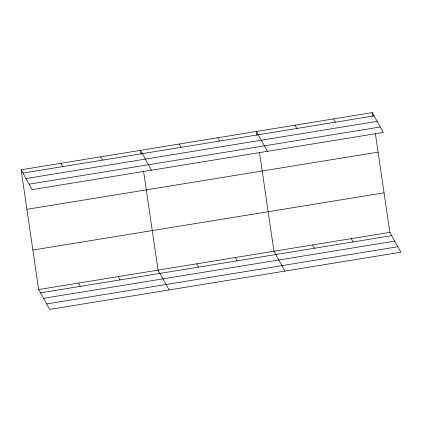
<?xml version="1.0" encoding="UTF-8"?>
<svg xmlns="http://www.w3.org/2000/svg" width="422" height="422" viewBox="0 0 422 422"><rect width="100%" height="100%" fill="white"/><g stroke="black" fill="none" stroke-linecap="round" stroke-linejoin="round"><path stroke-width="0.63" d="M21.1 169.792L372.294 112.595L383.34 132.439L32.146 189.636L21.1 169.792L38.66 289.561L49.706 309.405L400.9 252.208L389.854 232.364L375.332 133.326M22.936 173.089L374.129 115.892M25.974 178.548L377.168 121.351M29.107 184.177L380.301 126.98M26.897 209.317L378.091 152.12M32.863 250.035L384.062 192.838M38.66 289.561L389.854 232.364M40.496 292.857L391.69 235.661M43.535 298.317L394.728 241.12M46.668 303.945L397.862 246.749M333.665 118.888L335.495 122.18M295.031 125.176L296.866 128.473M351.225 238.657L353.056 241.954M267.442 151.313L256.402 131.469L256.972 135.357M312.591 244.95L314.427 248.247M217.768 137.762L219.604 141.059M285.008 271.082L273.962 251.238L259.535 152.848M179.139 144.05L180.969 147.347M235.328 257.531L237.164 260.828M151.551 170.187L140.505 150.343L141.075 154.23M196.699 263.824L198.535 267.121M100.705 156.826L102.541 160.123M169.111 289.961L158.065 270.117L143.549 171.079M60.9 163.309L62.736 166.606M118.265 276.6L120.101 279.892M78.46 283.078L80.296 286.374M372.294 112.595L372.863 116.483"/></g></svg>
